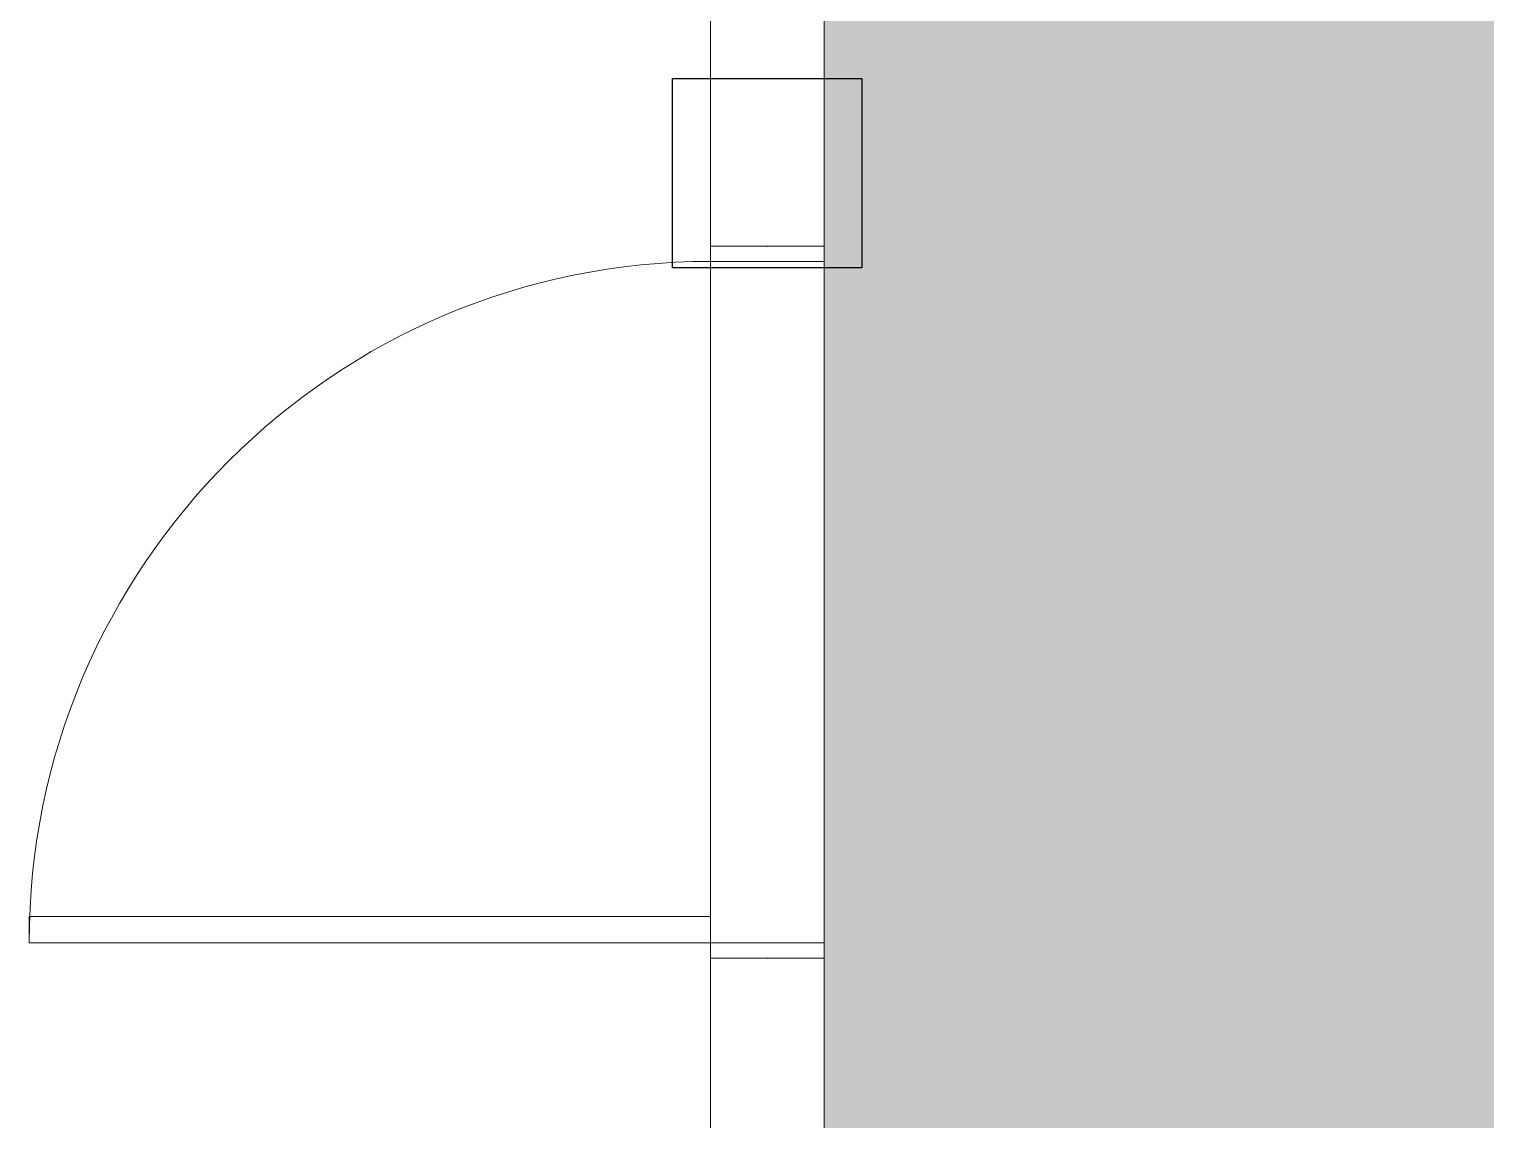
# Model space of a CAD drawing. Header units: metres. Extents: x 512 to 829, y -209 to 245.
# Drawn here: x 654.448 to 656.384, y -155.908 to -154.459 of the extents above; entities that cross this region are included whole.
import ezdxf

# ---------------------------------------------------------------- set-up
doc = ezdxf.new("R2010")
doc.units = ezdxf.units.M
doc.header["$LTSCALE"] = 0.508
doc.header["$PDSIZE"] = -2
for name, color, linetype, lineweight in [('03', 3, 'Continuous', 15), ('None', 7, 'Continuous', 5), ('NãoImprimir', 7, 'Continuous', 5), ('Peitoris', 2, 'Continuous', 5), ('Telhado-Princ', 7, 'Continuous', 5), ('USO-Capela', 201, 'Continuous', 15)]:
    doc.layers.add(name, color=color, linetype=linetype, lineweight=lineweight)
doc.layers.add('PENA06', color=6, linetype='Continuous')

# ---------------------------------------------------------------- blocks, each defined once
blk = doc.blocks.new('Grupo-5278')
at = {"layer": 'None', "color": 7, "linetype": 'Continuous', "lineweight": 5}
for p, q in [((-0.47, 0.075), (-0.47, -0.075)), ((0.47, 0.075), (0.47, -0.075))]:
    blk.add_line(p, q, dxfattribs=at)
blk = doc.blocks.new('Grupo-5279')
at = {"layer": 'None', "color": 7, "linetype": 'Continuous', "lineweight": 5}
for points in [[(-0.47, 0.075), (-0.45, 0.075), (-0.45, -0.075), (-0.47, -0.075)], [(0.45, 0.075), (0.47, 0.075), (0.47, -0.075), (0.45, -0.075)]]:
    blk.add_lwpolyline(points, close=True, dxfattribs=at)
blk = doc.blocks.new('Grupo-5280')
at = {"layer": 'None', "color": 7, "linetype": 'Continuous', "lineweight": 5}
for p, q in [((-0.47, 0.075), (-0.45, 0.075)), ((-0.45, 0.075), (-0.45, -0.075)), ((0.47, 0.075), (0.45, 0.075)), ((0.45, 0.075), (0.45, -0.075)), ((-0.47, -0.075), (-0.45, -0.075)), ((0.47, -0.075), (0.45, -0.075))]:
    blk.add_line(p, q, dxfattribs=at)
at = {"layer": 'None', "color": 7}
for name in ['Grupo-5278', 'Grupo-5279']:
    blk.add_blockref(name, (0, 0), dxfattribs=at)
blk = doc.blocks.new('Grupo-5281')
at = {"layer": 'None', "color": 7, "linetype": 'Continuous', "lineweight": 5}
blk.add_arc((-0.45, 0.075), 0.9, 0, 90, dxfattribs=at)
blk = doc.blocks.new('Grupo-5282')
at = {"layer": 'None', "color": 7, "linetype": 'Continuous', "lineweight": 5}
blk.add_lwpolyline([(-0.45, 0.075), (-0.45, 0.975), (-0.415, 0.975), (-0.415, 0.075)], close=True, dxfattribs=at)
blk = doc.blocks.new('Grupo-5283')
at = {"layer": 'None', "color": 7, "linetype": 'Continuous', "lineweight": 5}
for p, q in [((-0.45, 0.075), (-0.45, 0.975)), ((-0.45, 0.975), (-0.415, 0.975)), ((-0.415, 0.075), (-0.415, 0.975)), ((-0.45, 0.075), (-0.415, 0.075))]:
    blk.add_line(p, q, dxfattribs=at)
at = {"layer": 'None', "color": 7}
blk.add_blockref('Grupo-5282', (0, 0), dxfattribs=at)
blk = doc.blocks.new('Grupo-5284')
at = {"layer": 'Peitoris', "color": 7}
blk.add_blockref('Grupo-5283', (0, 0), dxfattribs=at)
blk = doc.blocks.new('Grupo-5285')
at = {"layer": 'None', "color": 7, "linetype": 'Continuous', "lineweight": 5}
for p, q in [((0.47, 0.075), (-0.47, 0.075)), ((0.47, -0.075), (-0.47, -0.075))]:
    blk.add_line(p, q, dxfattribs=at)
blk = doc.blocks.new('Door (2D)-185')
at = {"layer": 'NãoImprimir', "color": 7, "linetype": 'Continuous', "lineweight": 5}
for p in [(-0.47, 0), (0.47, 0)]:
    blk.add_point(p, dxfattribs=at)
at = {"layer": 'None', "color": 7}
for name in ['Grupo-5284', 'Grupo-5280']:
    blk.add_blockref(name, (0, 0), dxfattribs=at)
at = {"layer": 'Peitoris', "color": 7}
blk.add_blockref('Grupo-5281', (0, 0), dxfattribs=at)
at = {"layer": 'Telhado-Princ', "color": 7}
blk.add_blockref('Grupo-5285', (0, 0), dxfattribs=at)

msp = doc.modelspace()

# ---------------------------------------------------------------- hatches: boundary and pattern name
at = {"layer": 'USO-Capela', "transparency": 33554559}
h = msp.add_hatch(color=256, dxfattribs=at)
h.dxf.hatch_style = 1
h.paths.add_polyline_path([(655.5045, -160.3151), (659.4169, -160.3211), (659.4169, -163.468), (662.0245, -163.468), (662.0245, -151.7696), (655.5045, -151.7696)])

# ---------------------------------------------------------------- linework, layer by layer
at = {"layer": '03'}
for p, q in [((655.3536, -150.1634), (655.3536, -160.3151)), ((655.5045, -150.1986), (655.5045, -160.3151))]:
    msp.add_line(p, q, dxfattribs=at)
at = {"layer": 'PENA06'}
msp.add_lwpolyline([(655.3033, -154.7766), (655.3033, -154.5251), (655.5548, -154.5251), (655.5548, -154.7766)], close=True, dxfattribs=at)
at = {"layer": 'USO-Capela', "flags": 128}
msp.add_lwpolyline([(655.5045, -160.3151), (659.4169, -160.3211), (659.4169, -163.468), (662.0245, -163.468), (662.0245, -151.7696), (655.5045, -151.7696)], close=True, dxfattribs=at)

# ---------------------------------------------------------------- block references
at = {"layer": 'None', "color": 7, "xscale": 1.005894640890275, "yscale": 1.005894640890275, "zscale": 1.005894640890275, "rotation": 90}
msp.add_blockref('Door (2D)-185', (655.429, -155.2206), dxfattribs=at)

doc.saveas('drawing.dxf')
